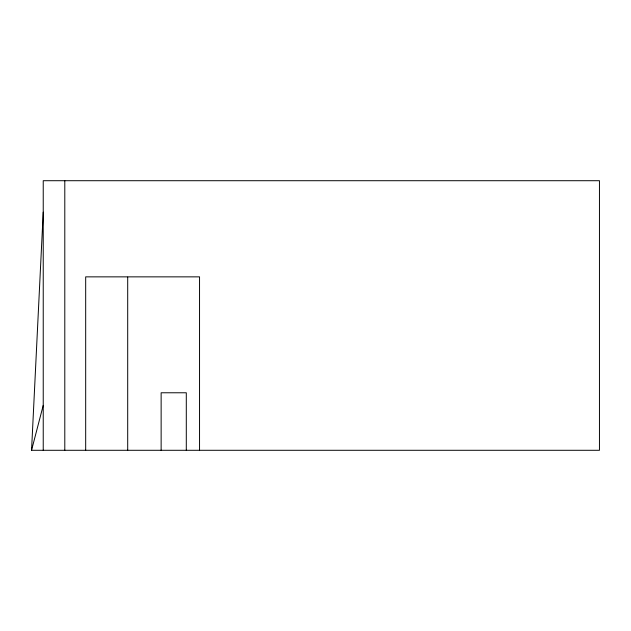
<?xml version="1.0" encoding="UTF-8"?>
<svg xmlns="http://www.w3.org/2000/svg" width="631" height="631" viewBox="0 0 631 631"><rect width="100%" height="100%" fill="white"/><g stroke="black" fill="none" stroke-linecap="round" stroke-linejoin="round"><path stroke-width="0.95" d="M43.231 450.289L43.231 180.711L599.45 180.711L599.45 450.289L31.55 450.289L43.231 212.166M31.55 450.289L43.231 405.354M199.546 450.289L199.546 276.859L85.682 276.859L85.682 450.289M186.295 450.289L186.295 392.774L161.134 392.774L161.134 450.289M127.699 277.127L127.699 450.289M64.796 180.711L64.796 450.289"/></g></svg>
